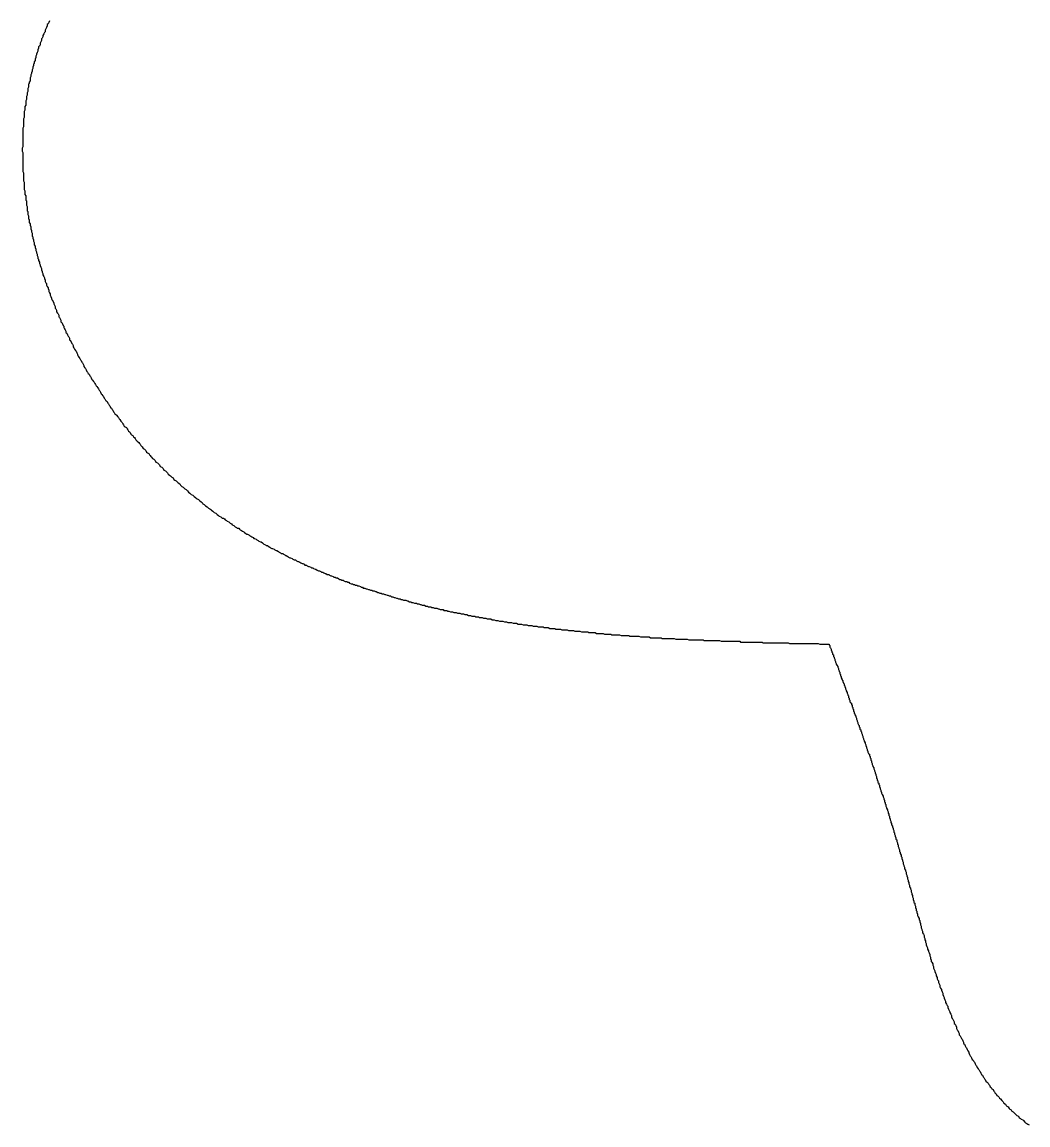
# Model space of a CAD drawing. Header units: millimetres. Extents: x 289 to 9778, y -894 to 6380.
# Drawn here: x 7091.88 to 7105.85, y 376.78 to 392.1 of the extents above; entities that cross this region are included whole.
import ezdxf

# ---------------------------------------------------------------- set-up
doc = ezdxf.new("R2010")
doc.units = ezdxf.units.MM

msp = doc.modelspace()

# ---------------------------------------------------------------- linework, layer by layer
msp.add_polyline3d([(7092.26, 392.118, 0), (7092.25, 392.098, 0), (7092.24, 392.078, 0), (7092.23, 392.068, 0), (7092.23, 392.048, 0), (7092.22, 392.028, 0), (7092.21, 392.008, 0), (7092.2, 391.988, 0), (7092.2, 391.968, 0), (7092.19, 391.958, 0), (7092.18, 391.938, 0), (7092.17, 391.918, 0), (7092.17, 391.898, 0), (7092.16, 391.878, 0), (7092.15, 391.868, 0), (7092.15, 391.848, 0), (7092.14, 391.828, 0), (7092.13, 391.808, 0), (7092.13, 391.788, 0), (7092.12, 391.768, 0), (7092.11, 391.758, 0), (7092.11, 391.738, 0), (7092.1, 391.718, 0), (7092.1, 391.698, 0), (7092.09, 391.678, 0), (7092.08, 391.658, 0), (7092.08, 391.648, 0), (7092.07, 391.628, 0), (7092.07, 391.608, 0), (7092.06, 391.588, 0), (7092.06, 391.568, 0), (7092.05, 391.548, 0), (7092.05, 391.528, 0), (7092.04, 391.518, 0), (7092.04, 391.498, 0), (7092.03, 391.478, 0), (7092.03, 391.458, 0), (7092.02, 391.438, 0), (7092.02, 391.418, 0), (7092.01, 391.398, 0), (7092.01, 391.388, 0), (7092, 391.368, 0), (7092, 391.348, 0), (7091.99, 391.328, 0), (7091.99, 391.308, 0), (7091.99, 391.288, 0), (7091.98, 391.268, 0), (7091.98, 391.248, 0), (7091.97, 391.238, 0), (7091.97, 391.218, 0), (7091.97, 391.198, 0), (7091.96, 391.178, 0), (7091.96, 391.158, 0), (7091.96, 391.138, 0), (7091.95, 391.118, 0), (7091.95, 391.098, 0), (7091.95, 391.088, 0), (7091.94, 391.068, 0), (7091.94, 391.048, 0), (7091.94, 391.028, 0), (7091.93, 391.008, 0), (7091.93, 390.988, 0), (7091.93, 390.968, 0), (7091.93, 390.948, 0), (7091.92, 390.928, 0), (7091.92, 390.918, 0), (7091.92, 390.898, 0), (7091.92, 390.878, 0), (7091.91, 390.858, 0), (7091.91, 390.838, 0), (7091.91, 390.818, 0), (7091.91, 390.798, 0), (7091.91, 390.778, 0), (7091.9, 390.758, 0), (7091.9, 390.748, 0), (7091.9, 390.728, 0), (7091.9, 390.708, 0), (7091.9, 390.688, 0), (7091.9, 390.668, 0), (7091.9, 390.648, 0), (7091.89, 390.628, 0), (7091.89, 390.608, 0), (7091.89, 390.588, 0), (7091.89, 390.578, 0), (7091.89, 390.558, 0), (7091.89, 390.538, 0), (7091.89, 390.518, 0), (7091.89, 390.498, 0), (7091.89, 390.478, 0), (7091.89, 390.458, 0), (7091.89, 390.438, 0), (7091.89, 390.418, 0), (7091.89, 390.408, 0), (7091.89, 390.388, 0), (7091.89, 390.368, 0), (7091.88, 390.348, 0), (7091.88, 390.328, 0), (7091.88, 390.308, 0), (7091.89, 390.288, 0), (7091.89, 390.268, 0), (7091.89, 390.248, 0), (7091.89, 390.238, 0), (7091.89, 390.218, 0), (7091.89, 390.198, 0), (7091.89, 390.178, 0), (7091.89, 390.158, 0), (7091.89, 390.138, 0), (7091.89, 390.118, 0), (7091.89, 390.098, 0), (7091.89, 390.078, 0), (7091.89, 390.068, 0), (7091.89, 390.048, 0), (7091.89, 390.028, 0), (7091.9, 390.008, 0), (7091.9, 389.988, 0), (7091.9, 389.968, 0), (7091.9, 389.948, 0), (7091.9, 389.928, 0), (7091.9, 389.908, 0), (7091.9, 389.898, 0), (7091.91, 389.878, 0), (7091.91, 389.858, 0), (7091.91, 389.838, 0), (7091.91, 389.818, 0), (7091.91, 389.798, 0), (7091.91, 389.778, 0), (7091.92, 389.758, 0), (7091.92, 389.748, 0), (7091.92, 389.728, 0), (7091.92, 389.708, 0), (7091.93, 389.688, 0), (7091.93, 389.668, 0), (7091.93, 389.648, 0), (7091.93, 389.628, 0), (7091.94, 389.618, 0), (7091.94, 389.598, 0), (7091.94, 389.578, 0), (7091.94, 389.558, 0), (7091.95, 389.538, 0), (7091.95, 389.518, 0), (7091.95, 389.498, 0), (7091.95, 389.478, 0), (7091.96, 389.468, 0), (7091.96, 389.448, 0), (7091.96, 389.428, 0), (7091.97, 389.408, 0), (7091.97, 389.388, 0), (7091.97, 389.368, 0), (7091.98, 389.358, 0), (7091.98, 389.338, 0), (7091.98, 389.318, 0), (7091.99, 389.298, 0), (7091.99, 389.278, 0), (7092, 389.258, 0), (7092, 389.238, 0), (7092, 389.228, 0), (7092.01, 389.208, 0), (7092.01, 389.188, 0), (7092.02, 389.168, 0), (7092.02, 389.148, 0), (7092.02, 389.128, 0), (7092.03, 389.118, 0), (7092.03, 389.098, 0), (7092.04, 389.078, 0), (7092.04, 389.058, 0), (7092.05, 389.038, 0), (7092.05, 389.018, 0), (7092.05, 389.008, 0), (7092.06, 388.988, 0), (7092.06, 388.968, 0), (7092.07, 388.948, 0), (7092.07, 388.928, 0), (7092.08, 388.908, 0), (7092.08, 388.898, 0), (7092.09, 388.878, 0), (7092.09, 388.858, 0), (7092.1, 388.838, 0), (7092.1, 388.818, 0), (7092.11, 388.808, 0), (7092.11, 388.788, 0), (7092.12, 388.768, 0), (7092.12, 388.748, 0), (7092.13, 388.728, 0), (7092.13, 388.718, 0), (7092.14, 388.698, 0), (7092.15, 388.678, 0), (7092.15, 388.658, 0), (7092.16, 388.638, 0), (7092.16, 388.628, 0), (7092.17, 388.608, 0), (7092.17, 388.588, 0), (7092.18, 388.568, 0), (7092.19, 388.548, 0), (7092.19, 388.538, 0), (7092.2, 388.518, 0), (7092.2, 388.498, 0), (7092.21, 388.478, 0), (7092.22, 388.468, 0), (7092.22, 388.448, 0), (7092.23, 388.428, 0), (7092.24, 388.408, 0), (7092.24, 388.398, 0), (7092.25, 388.378, 0), (7092.25, 388.358, 0), (7092.26, 388.338, 0), (7092.27, 388.328, 0), (7092.27, 388.308, 0), (7092.28, 388.288, 0), (7092.29, 388.268, 0), (7092.29, 388.258, 0), (7092.3, 388.238, 0), (7092.31, 388.218, 0), (7092.32, 388.198, 0), (7092.32, 388.188, 0), (7092.33, 388.168, 0), (7092.34, 388.148, 0), (7092.34, 388.128, 0), (7092.35, 388.118, 0), (7092.36, 388.098, 0), (7092.36, 388.078, 0), (7092.37, 388.058, 0), (7092.38, 388.048, 0), (7092.39, 388.028, 0), (7092.39, 388.008, 0), (7092.4, 387.998, 0), (7092.41, 387.978, 0), (7092.42, 387.958, 0), (7092.42, 387.938, 0), (7092.43, 387.928, 0), (7092.44, 387.908, 0), (7092.45, 387.888, 0), (7092.46, 387.878, 0), (7092.46, 387.858, 0), (7092.47, 387.838, 0), (7092.48, 387.828, 0), (7092.49, 387.808, 0), (7092.49, 387.788, 0), (7092.5, 387.778, 0), (7092.51, 387.758, 0), (7092.52, 387.738, 0), (7092.53, 387.728, 0), (7092.54, 387.708, 0), (7092.54, 387.688, 0), (7092.55, 387.678, 0), (7092.56, 387.658, 0), (7092.57, 387.638, 0), (7092.58, 387.628, 0), (7092.59, 387.608, 0), (7092.59, 387.588, 0), (7092.6, 387.578, 0), (7092.61, 387.558, 0), (7092.62, 387.538, 0), (7092.63, 387.528, 0), (7092.64, 387.508, 0), (7092.65, 387.488, 0), (7092.65, 387.478, 0), (7092.66, 387.458, 0), (7092.67, 387.448, 0), (7092.68, 387.428, 0), (7092.69, 387.408, 0), (7092.7, 387.398, 0), (7092.71, 387.378, 0), (7092.72, 387.368, 0), (7092.73, 387.348, 0), (7092.74, 387.328, 0), (7092.74, 387.318, 0), (7092.75, 387.298, 0), (7092.76, 387.288, 0), (7092.77, 387.268, 0), (7092.78, 387.248, 0), (7092.79, 387.238, 0), (7092.8, 387.218, 0), (7092.81, 387.208, 0), (7092.82, 387.188, 0), (7092.83, 387.178, 0), (7092.84, 387.158, 0), (7092.85, 387.138, 0), (7092.86, 387.128, 0), (7092.87, 387.108, 0), (7092.88, 387.098, 0), (7092.89, 387.078, 0), (7092.9, 387.068, 0), (7092.91, 387.048, 0), (7092.92, 387.038, 0), (7092.93, 387.018, 0), (7092.94, 387.008, 0), (7092.95, 386.988, 0), (7092.96, 386.978, 0), (7092.97, 386.958, 0), (7092.98, 386.938, 0), (7092.99, 386.928, 0), (7093, 386.908, 0), (7093.01, 386.898, 0), (7093.02, 386.878, 0), (7093.03, 386.868, 0), (7093.04, 386.848, 0), (7093.05, 386.838, 0), (7093.06, 386.828, 0), (7093.07, 386.808, 0), (7093.08, 386.798, 0), (7093.09, 386.778, 0), (7093.1, 386.768, 0), (7093.11, 386.748, 0), (7093.12, 386.738, 0), (7093.13, 386.718, 0), (7093.14, 386.708, 0), (7093.15, 386.688, 0), (7093.16, 386.678, 0), (7093.17, 386.658, 0), (7093.18, 386.648, 0), (7093.19, 386.638, 0), (7093.21, 386.618, 0), (7093.22, 386.608, 0), (7093.23, 386.588, 0), (7093.24, 386.578, 0), (7093.25, 386.558, 0), (7093.26, 386.548, 0), (7093.27, 386.538, 0), (7093.28, 386.518, 0), (7093.29, 386.508, 0), (7093.3, 386.488, 0), (7093.31, 386.478, 0), (7093.33, 386.468, 0), (7093.34, 386.448, 0), (7093.35, 386.438, 0), (7093.36, 386.418, 0), (7093.37, 386.408, 0), (7093.38, 386.398, 0), (7093.39, 386.378, 0), (7093.4, 386.368, 0), (7093.42, 386.358, 0), (7093.43, 386.338, 0), (7093.44, 386.328, 0), (7093.45, 386.318, 0), (7093.46, 386.298, 0), (7093.47, 386.288, 0), (7093.48, 386.278, 0), (7093.5, 386.258, 0), (7093.51, 386.248, 0), (7093.52, 386.238, 0), (7093.53, 386.218, 0), (7093.54, 386.208, 0), (7093.55, 386.198, 0), (7093.56, 386.178, 0), (7093.58, 386.168, 0), (7093.59, 386.158, 0), (7093.6, 386.148, 0), (7093.61, 386.128, 0), (7093.62, 386.118, 0), (7093.64, 386.108, 0), (7093.65, 386.088, 0), (7093.66, 386.078, 0), (7093.67, 386.068, 0), (7093.68, 386.058, 0), (7093.69, 386.038, 0), (7093.71, 386.028, 0), (7093.72, 386.018, 0), (7093.73, 386.008, 0), (7093.74, 385.988, 0), (7093.76, 385.978, 0), (7093.77, 385.968, 0), (7093.78, 385.958, 0), (7093.79, 385.948, 0), (7093.8, 385.928, 0), (7093.82, 385.918, 0), (7093.83, 385.908, 0), (7093.84, 385.898, 0), (7093.85, 385.878, 0), (7093.87, 385.868, 0), (7093.88, 385.858, 0), (7093.89, 385.848, 0), (7093.9, 385.838, 0), (7093.91, 385.818, 0), (7093.93, 385.808, 0), (7093.94, 385.798, 0), (7093.95, 385.788, 0), (7093.96, 385.778, 0), (7093.98, 385.768, 0), (7093.99, 385.748, 0), (7094, 385.738, 0), (7094.02, 385.728, 0), (7094.03, 385.718, 0), (7094.04, 385.708, 0), (7094.05, 385.698, 0), (7094.07, 385.688, 0), (7094.08, 385.668, 0), (7094.09, 385.658, 0), (7094.1, 385.648, 0), (7094.12, 385.638, 0), (7094.13, 385.628, 0), (7094.14, 385.618, 0), (7094.16, 385.608, 0), (7094.17, 385.598, 0), (7094.18, 385.588, 0), (7094.19, 385.568, 0), (7094.21, 385.558, 0), (7094.22, 385.548, 0), (7094.23, 385.538, 0), (7094.25, 385.528, 0), (7094.26, 385.518, 0), (7094.27, 385.508, 0), (7094.29, 385.498, 0), (7094.3, 385.488, 0), (7094.31, 385.478, 0), (7094.33, 385.468, 0), (7094.34, 385.458, 0), (7094.35, 385.448, 0), (7094.37, 385.438, 0), (7094.38, 385.428, 0), (7094.39, 385.408, 0), (7094.41, 385.398, 0), (7094.42, 385.388, 0), (7094.43, 385.378, 0), (7094.45, 385.368, 0), (7094.46, 385.358, 0), (7094.47, 385.348, 0), (7094.49, 385.338, 0), (7094.5, 385.328, 0), (7094.51, 385.318, 0), (7094.53, 385.308, 0), (7094.54, 385.298, 0), (7094.55, 385.288, 0), (7094.57, 385.278, 0), (7094.58, 385.268, 0), (7094.59, 385.258, 0), (7094.61, 385.248, 0), (7094.62, 385.238, 0), (7094.64, 385.228, 0), (7094.65, 385.218, 0), (7094.66, 385.208, 0), (7094.68, 385.208, 0), (7094.69, 385.198, 0), (7094.7, 385.188, 0), (7094.72, 385.178, 0), (7094.73, 385.168, 0), (7094.75, 385.158, 0), (7094.76, 385.148, 0), (7094.77, 385.138, 0), (7094.79, 385.128, 0), (7094.8, 385.118, 0), (7094.82, 385.108, 0), (7094.83, 385.098, 0), (7094.84, 385.088, 0), (7094.86, 385.078, 0), (7094.87, 385.068, 0), (7094.89, 385.068, 0), (7094.9, 385.058, 0), (7094.91, 385.048, 0), (7094.93, 385.038, 0), (7094.94, 385.028, 0), (7094.96, 385.018, 0), (7094.97, 385.008, 0), (7094.99, 384.998, 0), (7095, 384.988, 0), (7095.01, 384.988, 0), (7095.03, 384.978, 0), (7095.04, 384.968, 0), (7095.06, 384.958, 0), (7095.07, 384.948, 0), (7095.09, 384.938, 0), (7095.1, 384.928, 0), (7095.11, 384.928, 0), (7095.13, 384.918, 0), (7095.14, 384.908, 0), (7095.16, 384.898, 0), (7095.17, 384.888, 0), (7095.19, 384.878, 0), (7095.2, 384.878, 0), (7095.22, 384.868, 0), (7095.23, 384.858, 0), (7095.24, 384.848, 0), (7095.26, 384.838, 0), (7095.27, 384.828, 0), (7095.29, 384.828, 0), (7095.3, 384.818, 0), (7095.32, 384.808, 0), (7095.33, 384.798, 0), (7095.35, 384.788, 0), (7095.36, 384.788, 0), (7095.38, 384.778, 0), (7095.39, 384.768, 0), (7095.41, 384.758, 0), (7095.42, 384.758, 0), (7095.44, 384.748, 0), (7095.45, 384.738, 0), (7095.47, 384.728, 0), (7095.48, 384.718, 0), (7095.5, 384.718, 0), (7095.51, 384.708, 0), (7095.53, 384.698, 0), (7095.54, 384.688, 0), (7095.55, 384.688, 0), (7095.57, 384.678, 0), (7095.58, 384.668, 0), (7095.6, 384.658, 0), (7095.61, 384.658, 0), (7095.63, 384.648, 0), (7095.64, 384.638, 0), (7095.66, 384.628, 0), (7095.68, 384.628, 0), (7095.69, 384.618, 0), (7095.71, 384.608, 0), (7095.72, 384.608, 0), (7095.74, 384.598, 0), (7095.75, 384.588, 0), (7095.77, 384.578, 0), (7095.78, 384.578, 0), (7095.8, 384.568, 0), (7095.81, 384.558, 0), (7095.83, 384.558, 0), (7095.84, 384.548, 0), (7095.86, 384.538, 0), (7095.87, 384.538, 0), (7095.89, 384.528, 0), (7095.9, 384.518, 0), (7095.92, 384.518, 0), (7095.93, 384.508, 0), (7095.95, 384.498, 0), (7095.96, 384.498, 0), (7095.98, 384.488, 0), (7096, 384.478, 0), (7096.01, 384.478, 0), (7096.03, 384.468, 0), (7096.04, 384.458, 0), (7096.06, 384.458, 0), (7096.07, 384.448, 0), (7096.09, 384.438, 0), (7096.1, 384.438, 0), (7096.12, 384.428, 0), (7096.14, 384.428, 0), (7096.15, 384.418, 0), (7096.17, 384.408, 0), (7096.18, 384.408, 0), (7096.2, 384.398, 0), (7096.21, 384.388, 0), (7096.23, 384.388, 0), (7096.24, 384.378, 0), (7096.26, 384.378, 0), (7096.28, 384.368, 0), (7096.29, 384.358, 0), (7096.31, 384.358, 0), (7096.32, 384.348, 0), (7096.34, 384.348, 0), (7096.35, 384.338, 0), (7096.37, 384.328, 0), (7096.39, 384.328, 0), (7096.4, 384.318, 0), (7096.42, 384.318, 0), (7096.43, 384.308, 0), (7096.45, 384.298, 0), (7096.47, 384.298, 0), (7096.48, 384.288, 0), (7096.5, 384.288, 0), (7096.51, 384.278, 0), (7096.53, 384.278, 0), (7096.54, 384.268, 0), (7096.56, 384.268, 0), (7096.58, 384.258, 0), (7096.59, 384.248, 0), (7096.61, 384.248, 0), (7096.62, 384.238, 0), (7096.64, 384.238, 0), (7096.66, 384.228, 0), (7096.67, 384.228, 0), (7096.69, 384.218, 0), (7096.7, 384.218, 0), (7096.72, 384.208, 0), (7096.74, 384.208, 0), (7096.75, 384.198, 0), (7096.77, 384.198, 0), (7096.79, 384.188, 0), (7096.8, 384.188, 0), (7096.82, 384.178, 0), (7096.83, 384.178, 0), (7096.85, 384.168, 0), (7096.87, 384.168, 0), (7096.88, 384.158, 0), (7096.9, 384.158, 0), (7096.92, 384.148, 0), (7096.93, 384.148, 0), (7096.95, 384.138, 0), (7096.96, 384.138, 0), (7096.98, 384.128, 0), (7097, 384.128, 0), (7097.01, 384.118, 0), (7097.03, 384.118, 0), (7097.05, 384.108, 0), (7097.06, 384.108, 0), (7097.08, 384.098, 0), (7097.09, 384.098, 0), (7097.11, 384.088, 0), (7097.13, 384.088, 0), (7097.14, 384.078, 0), (7097.16, 384.078, 0), (7097.18, 384.068, 0), (7097.19, 384.068, 0), (7097.21, 384.068, 0), (7097.23, 384.058, 0), (7097.24, 384.058, 0), (7097.26, 384.048, 0), (7097.28, 384.048, 0), (7097.29, 384.038, 0), (7097.31, 384.038, 0), (7097.33, 384.028, 0), (7097.34, 384.028, 0), (7097.36, 384.028, 0), (7097.37, 384.018, 0), (7097.39, 384.018, 0), (7097.41, 384.008, 0), (7097.42, 384.008, 0), (7097.44, 383.998, 0), (7097.46, 383.998, 0), (7097.47, 383.998, 0), (7097.49, 383.988, 0), (7097.51, 383.988, 0), (7097.52, 383.978, 0), (7097.54, 383.978, 0), (7097.56, 383.978, 0), (7097.57, 383.968, 0), (7097.59, 383.968, 0), (7097.61, 383.958, 0), (7097.62, 383.958, 0), (7097.64, 383.958, 0), (7097.66, 383.948, 0), (7097.67, 383.948, 0), (7097.69, 383.938, 0), (7097.71, 383.938, 0), (7097.73, 383.938, 0), (7097.74, 383.928, 0), (7097.76, 383.928, 0), (7097.78, 383.928, 0), (7097.79, 383.918, 0), (7097.81, 383.918, 0), (7097.83, 383.908, 0), (7097.84, 383.908, 0), (7097.86, 383.908, 0), (7097.88, 383.898, 0), (7097.89, 383.898, 0), (7097.91, 383.898, 0), (7097.93, 383.888, 0), (7097.94, 383.888, 0), (7097.96, 383.888, 0), (7097.98, 383.878, 0), (7098, 383.878, 0), (7098.01, 383.878, 0), (7098.03, 383.868, 0), (7098.05, 383.868, 0), (7098.06, 383.868, 0), (7098.08, 383.858, 0), (7098.1, 383.858, 0), (7098.11, 383.858, 0), (7098.13, 383.848, 0), (7098.15, 383.848, 0), (7098.17, 383.848, 0), (7098.18, 383.838, 0), (7098.2, 383.838, 0), (7098.22, 383.838, 0), (7098.23, 383.828, 0), (7098.25, 383.828, 0), (7098.27, 383.828, 0), (7098.29, 383.818, 0), (7098.3, 383.818, 0), (7098.32, 383.818, 0), (7098.34, 383.808, 0), (7098.35, 383.808, 0), (7098.37, 383.808, 0), (7098.39, 383.808, 0), (7098.41, 383.798, 0), (7098.42, 383.798, 0), (7098.44, 383.798, 0), (7098.46, 383.788, 0), (7098.47, 383.788, 0), (7098.49, 383.788, 0), (7098.51, 383.778, 0), (7098.53, 383.778, 0), (7098.54, 383.778, 0), (7098.56, 383.778, 0), (7098.58, 383.768, 0), (7098.59, 383.768, 0), (7098.61, 383.768, 0), (7098.63, 383.758, 0), (7098.65, 383.758, 0), (7098.66, 383.758, 0), (7098.68, 383.758, 0), (7098.7, 383.748, 0), (7098.72, 383.748, 0), (7098.73, 383.748, 0), (7098.75, 383.748, 0), (7098.77, 383.738, 0), (7098.79, 383.738, 0), (7098.8, 383.738, 0), (7098.82, 383.738, 0), (7098.84, 383.728, 0), (7098.86, 383.728, 0), (7098.87, 383.728, 0), (7098.89, 383.728, 0), (7098.91, 383.718, 0), (7098.92, 383.718, 0), (7098.94, 383.718, 0), (7098.96, 383.718, 0), (7098.98, 383.708, 0), (7098.99, 383.708, 0), (7099.01, 383.708, 0), (7099.03, 383.708, 0), (7099.05, 383.698, 0), (7099.06, 383.698, 0), (7099.08, 383.698, 0), (7099.1, 383.698, 0), (7099.12, 383.698, 0), (7099.13, 383.688, 0), (7099.15, 383.688, 0), (7099.17, 383.688, 0), (7099.19, 383.688, 0), (7099.21, 383.678, 0), (7099.22, 383.678, 0), (7099.24, 383.678, 0), (7099.26, 383.678, 0), (7099.28, 383.678, 0), (7099.29, 383.668, 0), (7099.31, 383.668, 0), (7099.33, 383.668, 0), (7099.35, 383.668, 0), (7099.36, 383.668, 0), (7099.38, 383.658, 0), (7099.4, 383.658, 0), (7099.42, 383.658, 0), (7099.43, 383.658, 0), (7099.45, 383.658, 0), (7099.47, 383.648, 0), (7099.49, 383.648, 0), (7099.5, 383.648, 0), (7099.52, 383.648, 0), (7099.54, 383.648, 0), (7099.56, 383.638, 0), (7099.58, 383.638, 0), (7099.59, 383.638, 0), (7099.61, 383.638, 0), (7099.63, 383.638, 0), (7099.65, 383.628, 0), (7099.66, 383.628, 0), (7099.68, 383.628, 0), (7099.7, 383.628, 0), (7099.72, 383.628, 0), (7099.74, 383.628, 0), (7099.75, 383.618, 0), (7099.77, 383.618, 0), (7099.79, 383.618, 0), (7099.81, 383.618, 0), (7099.82, 383.618, 0), (7099.84, 383.618, 0), (7099.86, 383.608, 0), (7099.88, 383.608, 0), (7099.9, 383.608, 0), (7099.91, 383.608, 0), (7099.93, 383.608, 0), (7099.95, 383.608, 0), (7099.97, 383.598, 0), (7099.98, 383.598, 0), (7100, 383.598, 0), (7100.02, 383.598, 0), (7100.04, 383.598, 0), (7100.06, 383.598, 0), (7100.07, 383.588, 0), (7100.09, 383.588, 0), (7100.11, 383.588, 0), (7100.13, 383.588, 0), (7100.15, 383.588, 0), (7100.16, 383.588, 0), (7100.18, 383.588, 0), (7100.2, 383.578, 0), (7100.22, 383.578, 0), (7100.23, 383.578, 0), (7100.25, 383.578, 0), (7100.27, 383.578, 0), (7100.29, 383.578, 0), (7100.31, 383.578, 0), (7100.32, 383.568, 0), (7100.34, 383.568, 0), (7100.36, 383.568, 0), (7100.38, 383.568, 0), (7100.4, 383.568, 0), (7100.41, 383.568, 0), (7100.43, 383.568, 0), (7100.45, 383.568, 0), (7100.47, 383.558, 0), (7100.49, 383.558, 0), (7100.5, 383.558, 0), (7100.52, 383.558, 0), (7100.54, 383.558, 0), (7100.56, 383.558, 0), (7100.58, 383.558, 0), (7100.59, 383.558, 0), (7100.61, 383.548, 0), (7100.63, 383.548, 0), (7100.65, 383.548, 0), (7100.67, 383.548, 0), (7100.68, 383.548, 0), (7100.7, 383.548, 0), (7100.72, 383.548, 0), (7100.74, 383.548, 0), (7100.76, 383.548, 0), (7100.77, 383.538, 0), (7100.79, 383.538, 0), (7100.81, 383.538, 0), (7100.83, 383.538, 0), (7100.85, 383.538, 0), (7100.87, 383.538, 0), (7100.88, 383.538, 0), (7100.9, 383.538, 0), (7100.92, 383.538, 0), (7100.94, 383.538, 0), (7100.96, 383.528, 0), (7100.97, 383.528, 0), (7100.99, 383.528, 0), (7101.01, 383.528, 0), (7101.03, 383.528, 0), (7101.05, 383.528, 0), (7101.06, 383.528, 0), (7101.08, 383.528, 0), (7101.1, 383.528, 0), (7101.12, 383.528, 0), (7101.14, 383.518, 0), (7101.15, 383.518, 0), (7101.17, 383.518, 0), (7101.19, 383.518, 0), (7101.21, 383.518, 0), (7101.23, 383.518, 0), (7101.25, 383.518, 0), (7101.26, 383.518, 0), (7101.28, 383.518, 0), (7101.3, 383.518, 0), (7101.32, 383.518, 0), (7101.34, 383.518, 0), (7101.35, 383.508, 0), (7101.37, 383.508, 0), (7101.39, 383.508, 0), (7101.41, 383.508, 0), (7101.43, 383.508, 0), (7101.45, 383.508, 0), (7101.46, 383.508, 0), (7101.48, 383.508, 0), (7101.5, 383.508, 0), (7101.52, 383.508, 0), (7101.54, 383.508, 0), (7101.55, 383.508, 0), (7101.57, 383.508, 0), (7101.59, 383.498, 0), (7101.61, 383.498, 0), (7101.63, 383.498, 0), (7101.65, 383.498, 0), (7101.66, 383.498, 0), (7101.68, 383.498, 0), (7101.7, 383.498, 0), (7101.72, 383.498, 0), (7101.74, 383.498, 0), (7101.75, 383.498, 0), (7101.77, 383.498, 0), (7101.79, 383.498, 0), (7101.81, 383.498, 0), (7101.83, 383.498, 0), (7101.85, 383.498, 0), (7101.86, 383.488, 0), (7101.88, 383.488, 0), (7101.9, 383.488, 0), (7101.92, 383.488, 0), (7101.94, 383.488, 0), (7101.96, 383.488, 0), (7101.97, 383.488, 0), (7101.99, 383.488, 0), (7102.01, 383.488, 0), (7102.03, 383.488, 0), (7102.05, 383.488, 0), (7102.06, 383.488, 0), (7102.08, 383.488, 0), (7102.1, 383.488, 0), (7102.12, 383.488, 0), (7102.14, 383.488, 0), (7102.16, 383.488, 0), (7102.17, 383.478, 0), (7102.19, 383.478, 0), (7102.21, 383.478, 0), (7102.23, 383.478, 0), (7102.25, 383.478, 0), (7102.27, 383.478, 0), (7102.28, 383.478, 0), (7102.3, 383.478, 0), (7102.32, 383.478, 0), (7102.34, 383.478, 0), (7102.36, 383.478, 0), (7102.37, 383.478, 0), (7102.39, 383.478, 0), (7102.41, 383.478, 0), (7102.43, 383.478, 0), (7102.45, 383.478, 0), (7102.47, 383.478, 0), (7102.48, 383.478, 0), (7102.5, 383.478, 0), (7102.52, 383.478, 0), (7102.54, 383.468, 0), (7102.56, 383.468, 0), (7102.58, 383.468, 0), (7102.59, 383.468, 0), (7102.61, 383.468, 0), (7102.63, 383.468, 0), (7102.65, 383.468, 0), (7102.67, 383.468, 0), (7102.69, 383.468, 0), (7102.7, 383.468, 0), (7102.72, 383.468, 0), (7102.74, 383.468, 0), (7102.76, 383.468, 0), (7102.78, 383.468, 0), (7102.79, 383.468, 0), (7102.81, 383.468, 0), (7102.83, 383.468, 0), (7102.85, 383.468, 0), (7102.87, 383.468, 0), (7102.89, 383.468, 0), (7102.9, 383.468, 0), (7102.92, 383.468, 0), (7102.94, 383.468, 0), (7102.96, 383.458, 0), (7102.98, 383.458, 0), (7103, 383.458, 0), (7103.01, 383.458, 0), (7103.03, 383.458, 0), (7103.05, 383.458, 0), (7103.07, 383.458, 0), (7103.09, 383.458, 0), (7103.09, 383.448, 0), (7103.1, 383.438, 0), (7103.1, 383.418, 0), (7103.11, 383.408, 0), (7103.12, 383.388, 0), (7103.12, 383.378, 0), (7103.13, 383.358, 0), (7103.13, 383.348, 0), (7103.14, 383.338, 0), (7103.14, 383.318, 0), (7103.15, 383.308, 0), (7103.15, 383.288, 0), (7103.16, 383.278, 0), (7103.16, 383.268, 0), (7103.17, 383.248, 0), (7103.17, 383.238, 0), (7103.18, 383.218, 0), (7103.18, 383.208, 0), (7103.19, 383.188, 0), (7103.19, 383.178, 0), (7103.2, 383.168, 0), (7103.21, 383.148, 0), (7103.21, 383.138, 0), (7103.22, 383.118, 0), (7103.22, 383.108, 0), (7103.23, 383.088, 0), (7103.23, 383.078, 0), (7103.24, 383.068, 0), (7103.24, 383.048, 0), (7103.25, 383.038, 0), (7103.25, 383.018, 0), (7103.26, 383.008, 0), (7103.26, 382.988, 0), (7103.27, 382.978, 0), (7103.27, 382.968, 0), (7103.28, 382.948, 0), (7103.28, 382.938, 0), (7103.29, 382.918, 0), (7103.3, 382.908, 0), (7103.3, 382.888, 0), (7103.31, 382.878, 0), (7103.31, 382.868, 0), (7103.32, 382.848, 0), (7103.32, 382.838, 0), (7103.33, 382.818, 0), (7103.33, 382.808, 0), (7103.34, 382.788, 0), (7103.34, 382.778, 0), (7103.35, 382.758, 0), (7103.35, 382.748, 0), (7103.36, 382.738, 0), (7103.36, 382.718, 0), (7103.37, 382.708, 0), (7103.37, 382.688, 0), (7103.38, 382.678, 0), (7103.38, 382.658, 0), (7103.39, 382.648, 0), (7103.4, 382.638, 0), (7103.4, 382.618, 0), (7103.41, 382.608, 0), (7103.41, 382.588, 0), (7103.42, 382.578, 0), (7103.42, 382.558, 0), (7103.43, 382.548, 0), (7103.43, 382.528, 0), (7103.44, 382.518, 0), (7103.44, 382.498, 0), (7103.45, 382.488, 0), (7103.45, 382.478, 0), (7103.46, 382.458, 0), (7103.46, 382.448, 0), (7103.47, 382.428, 0), (7103.47, 382.418, 0), (7103.48, 382.398, 0), (7103.48, 382.388, 0), (7103.49, 382.368, 0), (7103.49, 382.358, 0), (7103.5, 382.338, 0), (7103.51, 382.328, 0), (7103.51, 382.308, 0), (7103.52, 382.298, 0), (7103.52, 382.278, 0), (7103.53, 382.268, 0), (7103.53, 382.248, 0), (7103.54, 382.238, 0), (7103.54, 382.228, 0), (7103.55, 382.208, 0), (7103.55, 382.198, 0), (7103.56, 382.178, 0), (7103.56, 382.168, 0), (7103.57, 382.148, 0), (7103.57, 382.138, 0), (7103.58, 382.118, 0), (7103.58, 382.108, 0), (7103.59, 382.088, 0), (7103.59, 382.078, 0), (7103.6, 382.058, 0), (7103.6, 382.048, 0), (7103.61, 382.028, 0), (7103.61, 382.018, 0), (7103.62, 381.998, 0), (7103.62, 381.988, 0), (7103.63, 381.968, 0), (7103.63, 381.958, 0), (7103.64, 381.938, 0), (7103.65, 381.928, 0), (7103.65, 381.908, 0), (7103.66, 381.898, 0), (7103.66, 381.878, 0), (7103.67, 381.868, 0), (7103.67, 381.848, 0), (7103.68, 381.838, 0), (7103.68, 381.818, 0), (7103.69, 381.798, 0), (7103.69, 381.788, 0), (7103.7, 381.768, 0), (7103.7, 381.758, 0), (7103.71, 381.738, 0), (7103.71, 381.728, 0), (7103.72, 381.708, 0), (7103.72, 381.698, 0), (7103.73, 381.678, 0), (7103.73, 381.668, 0), (7103.74, 381.648, 0), (7103.74, 381.638, 0), (7103.75, 381.618, 0), (7103.75, 381.598, 0), (7103.76, 381.588, 0), (7103.76, 381.568, 0), (7103.77, 381.558, 0), (7103.77, 381.538, 0), (7103.78, 381.528, 0), (7103.78, 381.508, 0), (7103.79, 381.498, 0), (7103.79, 381.478, 0), (7103.8, 381.458, 0), (7103.8, 381.448, 0), (7103.81, 381.428, 0), (7103.81, 381.418, 0), (7103.82, 381.398, 0), (7103.82, 381.388, 0), (7103.83, 381.368, 0), (7103.84, 381.348, 0), (7103.84, 381.338, 0), (7103.85, 381.318, 0), (7103.85, 381.308, 0), (7103.86, 381.288, 0), (7103.86, 381.268, 0), (7103.87, 381.258, 0), (7103.87, 381.238, 0), (7103.88, 381.228, 0), (7103.88, 381.208, 0), (7103.89, 381.188, 0), (7103.89, 381.178, 0), (7103.9, 381.158, 0), (7103.9, 381.148, 0), (7103.91, 381.128, 0), (7103.91, 381.108, 0), (7103.92, 381.098, 0), (7103.92, 381.078, 0), (7103.93, 381.068, 0), (7103.93, 381.048, 0), (7103.94, 381.028, 0), (7103.94, 381.018, 0), (7103.95, 380.998, 0), (7103.95, 380.978, 0), (7103.96, 380.968, 0), (7103.96, 380.948, 0), (7103.97, 380.928, 0), (7103.97, 380.918, 0), (7103.98, 380.898, 0), (7103.98, 380.888, 0), (7103.99, 380.868, 0), (7103.99, 380.848, 0), (7104, 380.838, 0), (7104, 380.818, 0), (7104.01, 380.798, 0), (7104.01, 380.788, 0), (7104.02, 380.768, 0), (7104.02, 380.748, 0), (7104.03, 380.738, 0), (7104.03, 380.718, 0), (7104.04, 380.698, 0), (7104.04, 380.678, 0), (7104.05, 380.668, 0), (7104.05, 380.648, 0), (7104.06, 380.628, 0), (7104.06, 380.618, 0), (7104.07, 380.598, 0), (7104.07, 380.578, 0), (7104.08, 380.568, 0), (7104.08, 380.548, 0), (7104.09, 380.528, 0), (7104.09, 380.508, 0), (7104.1, 380.498, 0), (7104.1, 380.478, 0), (7104.11, 380.458, 0), (7104.11, 380.448, 0), (7104.12, 380.428, 0), (7104.12, 380.408, 0), (7104.13, 380.388, 0), (7104.13, 380.378, 0), (7104.14, 380.358, 0), (7104.14, 380.338, 0), (7104.15, 380.318, 0), (7104.15, 380.308, 0), (7104.16, 380.288, 0), (7104.16, 380.268, 0), (7104.17, 380.248, 0), (7104.17, 380.238, 0), (7104.18, 380.218, 0), (7104.18, 380.198, 0), (7104.19, 380.178, 0), (7104.19, 380.158, 0), (7104.2, 380.148, 0), (7104.2, 380.128, 0), (7104.21, 380.108, 0), (7104.21, 380.088, 0), (7104.22, 380.068, 0), (7104.22, 380.058, 0), (7104.23, 380.038, 0), (7104.23, 380.018, 0), (7104.24, 379.998, 0), (7104.24, 379.978, 0), (7104.25, 379.968, 0), (7104.25, 379.948, 0), (7104.26, 379.928, 0), (7104.26, 379.908, 0), (7104.27, 379.888, 0), (7104.27, 379.868, 0), (7104.28, 379.858, 0), (7104.28, 379.838, 0), (7104.29, 379.818, 0), (7104.29, 379.798, 0), (7104.3, 379.778, 0), (7104.3, 379.758, 0), (7104.31, 379.748, 0), (7104.31, 379.728, 0), (7104.32, 379.708, 0), (7104.32, 379.688, 0), (7104.33, 379.668, 0), (7104.34, 379.648, 0), (7104.34, 379.628, 0), (7104.35, 379.618, 0), (7104.35, 379.598, 0), (7104.36, 379.578, 0), (7104.36, 379.558, 0), (7104.37, 379.538, 0), (7104.37, 379.518, 0), (7104.38, 379.498, 0), (7104.38, 379.488, 0), (7104.39, 379.468, 0), (7104.39, 379.448, 0), (7104.4, 379.428, 0), (7104.41, 379.408, 0), (7104.41, 379.388, 0), (7104.42, 379.368, 0), (7104.42, 379.348, 0), (7104.43, 379.338, 0), (7104.43, 379.318, 0), (7104.44, 379.298, 0), (7104.44, 379.278, 0), (7104.45, 379.258, 0), (7104.46, 379.238, 0), (7104.46, 379.218, 0), (7104.47, 379.198, 0), (7104.47, 379.188, 0), (7104.48, 379.168, 0), (7104.49, 379.148, 0), (7104.49, 379.128, 0), (7104.5, 379.108, 0), (7104.5, 379.088, 0), (7104.51, 379.068, 0), (7104.51, 379.048, 0), (7104.52, 379.038, 0), (7104.53, 379.018, 0), (7104.53, 378.998, 0), (7104.54, 378.978, 0), (7104.54, 378.958, 0), (7104.55, 378.938, 0), (7104.56, 378.918, 0), (7104.56, 378.908, 0), (7104.57, 378.888, 0), (7104.58, 378.868, 0), (7104.58, 378.848, 0), (7104.59, 378.828, 0), (7104.59, 378.808, 0), (7104.6, 378.788, 0), (7104.61, 378.778, 0), (7104.61, 378.758, 0), (7104.62, 378.738, 0), (7104.63, 378.718, 0), (7104.63, 378.698, 0), (7104.64, 378.678, 0), (7104.65, 378.658, 0), (7104.65, 378.648, 0), (7104.66, 378.628, 0), (7104.67, 378.608, 0), (7104.67, 378.588, 0), (7104.68, 378.568, 0), (7104.69, 378.548, 0), (7104.69, 378.538, 0), (7104.7, 378.518, 0), (7104.71, 378.498, 0), (7104.71, 378.478, 0), (7104.72, 378.458, 0), (7104.73, 378.438, 0), (7104.74, 378.428, 0), (7104.74, 378.408, 0), (7104.75, 378.388, 0), (7104.76, 378.368, 0), (7104.77, 378.348, 0), (7104.77, 378.338, 0), (7104.78, 378.318, 0), (7104.79, 378.298, 0), (7104.79, 378.278, 0), (7104.8, 378.258, 0), (7104.81, 378.248, 0), (7104.82, 378.228, 0), (7104.83, 378.208, 0), (7104.83, 378.188, 0), (7104.84, 378.178, 0), (7104.85, 378.158, 0), (7104.86, 378.138, 0), (7104.86, 378.118, 0), (7104.87, 378.098, 0), (7104.88, 378.088, 0), (7104.89, 378.068, 0), (7104.9, 378.048, 0), (7104.9, 378.028, 0), (7104.91, 378.018, 0), (7104.92, 377.998, 0), (7104.93, 377.978, 0), (7104.94, 377.968, 0), (7104.95, 377.948, 0), (7104.96, 377.928, 0), (7104.96, 377.908, 0), (7104.97, 377.898, 0), (7104.98, 377.878, 0), (7104.99, 377.858, 0), (7105, 377.848, 0), (7105.01, 377.828, 0), (7105.02, 377.808, 0), (7105.03, 377.788, 0), (7105.03, 377.778, 0), (7105.04, 377.758, 0), (7105.05, 377.738, 0), (7105.06, 377.728, 0), (7105.07, 377.708, 0), (7105.08, 377.688, 0), (7105.09, 377.678, 0), (7105.1, 377.658, 0), (7105.11, 377.648, 0), (7105.12, 377.628, 0), (7105.13, 377.608, 0), (7105.14, 377.598, 0), (7105.15, 377.578, 0), (7105.16, 377.558, 0), (7105.17, 377.548, 0), (7105.18, 377.528, 0), (7105.19, 377.518, 0), (7105.2, 377.498, 0), (7105.21, 377.478, 0), (7105.22, 377.468, 0), (7105.23, 377.448, 0), (7105.24, 377.438, 0), (7105.25, 377.418, 0), (7105.26, 377.408, 0), (7105.27, 377.388, 0), (7105.29, 377.368, 0), (7105.3, 377.358, 0), (7105.31, 377.338, 0), (7105.32, 377.328, 0), (7105.33, 377.308, 0), (7105.34, 377.298, 0), (7105.35, 377.278, 0), (7105.37, 377.268, 0), (7105.38, 377.248, 0), (7105.39, 377.238, 0), (7105.4, 377.218, 0), (7105.41, 377.208, 0), (7105.42, 377.188, 0), (7105.44, 377.178, 0), (7105.45, 377.168, 0), (7105.46, 377.148, 0), (7105.47, 377.138, 0), (7105.49, 377.118, 0), (7105.5, 377.108, 0), (7105.51, 377.098, 0), (7105.52, 377.078, 0), (7105.54, 377.068, 0), (7105.55, 377.048, 0), (7105.56, 377.038, 0), (7105.58, 377.028, 0), (7105.59, 377.008, 0), (7105.6, 376.998, 0), (7105.62, 376.988, 0), (7105.63, 376.968, 0), (7105.65, 376.958, 0), (7105.66, 376.948, 0), (7105.67, 376.938, 0), (7105.69, 376.918, 0), (7105.7, 376.908, 0), (7105.72, 376.898, 0), (7105.73, 376.878, 0), (7105.75, 376.868, 0), (7105.76, 376.858, 0), (7105.78, 376.848, 0), (7105.79, 376.838, 0), (7105.81, 376.818, 0), (7105.82, 376.808, 0), (7105.84, 376.798, 0), (7105.85, 376.788, 0), (7105.87, 376.778, 0)])

doc.saveas('drawing.dxf')
